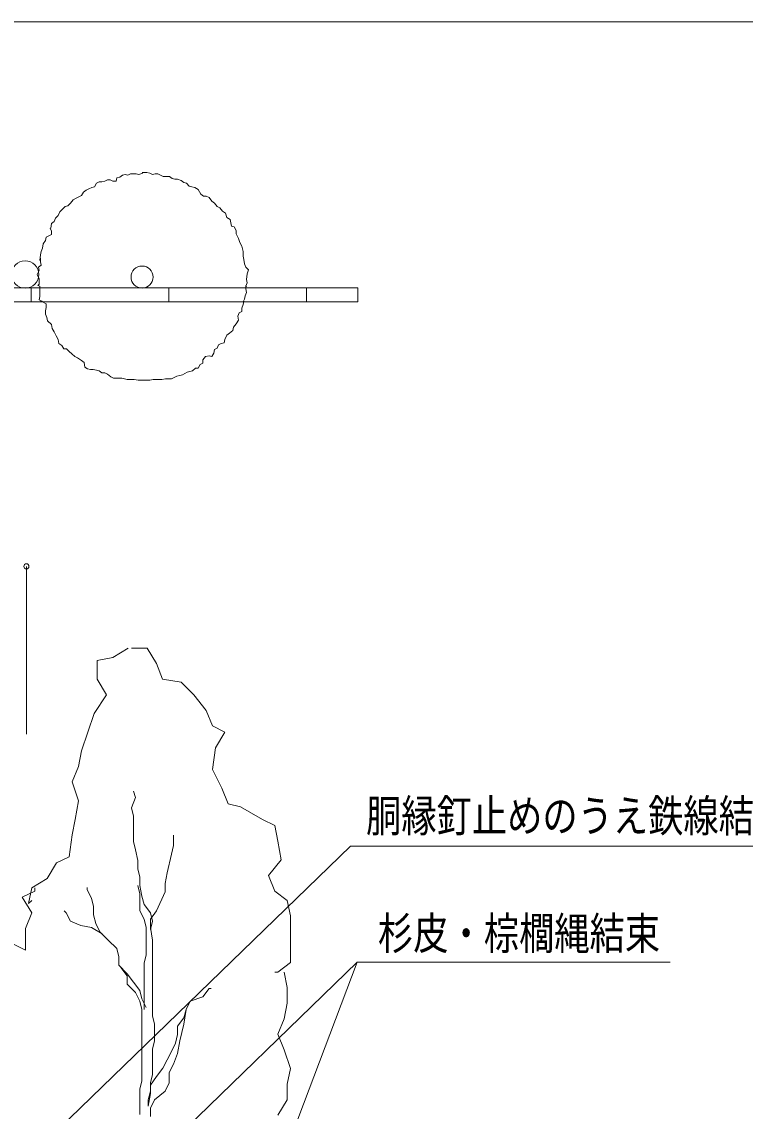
# Model space of a CAD drawing. Units: millimetres on the paper, with parts at other scales. Extents: x 11 to 3029, y 10 to 3833.
# Drawn here: x 109.5 to 162.7, y 110.9 to 191 of the extents above; entities that cross this region are included whole.
import ezdxf
from ezdxf.enums import TextEntityAlignment as Align

# ---------------------------------------------------------------- set-up
doc = ezdxf.new("R2010")
doc.units = ezdxf.units.MM
for name, color, linetype, lineweight in [('_0-0_', 7, 'Continuous', 13), ('寸法', 1, 'Continuous', 13), ('本体', 7, 'Continuous', 13)]:
    doc.layers.add(name, color=color, linetype=linetype, lineweight=lineweight)
doc.styles.add('ＭＳ ゴシック', font='')
doc.styles.get('ＭＳ ゴシック').set_extended_font_data('MS Gothic')

msp = doc.modelspace()

# ---------------------------------------------------------------- linework, layer by layer
at = {"layer": '_0-0_', "color": 6}
msp.add_lwpolyline([(284.557, 190.967), (10.744, 190.967), (10.744, 9.785), (284.557, 9.785)], close=True, dxfattribs=at)
at = {"layer": '寸法'}
msp.add_line((109.869, 138.595), (109.869, 150.933), dxfattribs=at)
for points in [[(111.119, 108.463), (111.477, 108.811), (133.683, 130.366), (166.308, 130.366)], [(118.975, 81.619), (119.152, 82.086), (134.169, 121.822), (157.164, 121.822)], [(119.591, 107.672), (119.95, 108.021), (134.169, 121.822), (148.192, 121.822)]]:
    msp.add_lwpolyline(points, dxfattribs=at)
for start, end in [(0, 180), (180, 0)]:
    msp.add_arc((109.869, 150.933), 0.188, start, end, dxfattribs=at)
at = {"layer": '本体'}
for p, q in [((116.522, 179.492), (116.472, 179.242)), ((116.723, 179.543), (116.522, 179.492)), ((116.923, 179.693), (116.723, 179.543)), ((117.124, 179.743), (116.923, 179.693)), ((117.324, 179.693), (117.124, 179.743)), ((117.524, 179.793), (117.324, 179.693)), ((117.725, 179.793), (117.524, 179.793)), ((117.925, 179.793), (117.725, 179.793)), ((118.126, 179.743), (117.925, 179.793)), ((118.426, 179.843), (118.126, 179.743)), ((118.376, 179.893), (118.526, 179.893)), ((118.526, 179.893), (118.727, 179.893)), ((118.727, 179.893), (118.927, 179.843)), ((118.927, 179.843), (119.128, 179.743)), ((119.128, 179.743), (119.328, 179.793)), ((119.328, 179.793), (119.528, 179.793)), ((119.528, 179.793), (119.729, 179.693)), ((119.729, 179.693), (119.929, 179.593)), ((119.929, 179.593), (120.13, 179.593)), ((120.13, 179.593), (120.38, 179.593)), ((120.38, 179.593), (120.581, 179.442)), ((120.581, 179.442), (120.781, 179.392)), ((114.468, 178.691), (114.268, 178.591)), ((114.668, 178.791), (114.468, 178.691)), ((114.869, 178.841), (114.668, 178.791)), ((115.019, 179.092), (114.869, 178.841)), ((115.22, 179.192), (115.019, 179.092)), ((115.42, 179.192), (115.22, 179.192)), ((115.62, 179.242), (115.42, 179.192)), ((115.821, 179.342), (115.62, 179.242)), ((116.021, 179.342), (115.821, 179.342)), ((116.222, 179.242), (116.021, 179.342)), ((116.472, 179.242), (116.222, 179.242)), ((120.781, 179.392), (120.981, 179.392)), ((120.981, 179.392), (121.232, 179.292)), ((121.232, 179.292), (121.432, 179.142)), ((121.432, 179.142), (121.633, 179.092)), ((121.633, 179.092), (121.833, 178.891)), ((121.833, 178.891), (122.034, 178.841)), ((122.034, 178.841), (122.234, 178.791)), ((122.234, 178.791), (122.485, 178.641)), ((122.485, 178.641), (122.685, 178.29)), ((113.316, 177.889), (113.115, 177.639)), ((113.516, 177.989), (113.316, 177.889)), ((113.717, 178.09), (113.516, 177.989)), ((113.917, 178.19), (113.717, 178.09)), ((114.067, 178.44), (113.917, 178.19)), ((114.268, 178.591), (114.067, 178.44)), ((122.685, 178.29), (122.885, 178.14)), ((122.885, 178.14), (123.086, 178.14)), ((123.086, 178.14), (123.286, 178.039)), ((123.286, 178.039), (123.487, 177.789)), ((112.514, 177.188), (112.314, 176.987)), ((112.714, 177.388), (112.514, 177.188)), ((112.915, 177.438), (112.714, 177.388)), ((113.115, 177.639), (112.915, 177.438)), ((123.487, 177.789), (123.687, 177.639)), ((123.687, 177.639), (123.887, 177.388)), ((123.887, 177.388), (124.088, 177.288)), ((124.088, 177.288), (124.288, 177.037)), ((124.288, 177.037), (124.489, 176.887)), ((111.913, 176.286), (111.712, 176.136)), ((112.013, 176.536), (111.913, 176.286)), ((112.213, 176.737), (112.013, 176.536)), ((112.314, 176.987), (112.213, 176.737)), ((124.489, 176.887), (124.589, 176.587)), ((124.589, 176.587), (124.839, 176.436)), ((124.839, 176.436), (124.889, 176.186)), ((111.612, 175.785), (111.712, 175.584)), ((111.712, 176.136), (111.662, 175.785)), ((111.712, 175.584), (111.712, 175.334)), ((124.889, 176.186), (124.94, 175.935)), ((124.94, 175.935), (125.14, 175.885)), ((125.14, 175.885), (125.29, 175.635)), ((125.29, 175.635), (125.29, 175.384)), ((111.111, 174.632), (111.061, 174.332)), ((111.261, 174.883), (111.111, 174.632)), ((111.312, 175.134), (111.261, 174.883)), ((111.512, 175.234), (111.312, 175.134)), ((111.712, 175.334), (111.512, 175.234)), ((125.29, 175.384), (125.441, 175.033)), ((125.441, 175.033), (125.541, 174.733)), ((125.541, 174.733), (125.691, 174.482)), ((110.911, 173.831), (110.861, 173.43)), ((110.961, 174.081), (110.911, 173.831)), ((111.061, 174.332), (110.961, 174.081)), ((125.691, 174.482), (125.791, 174.081)), ((125.791, 174.081), (125.791, 173.731)), ((110.961, 173.079), (110.76, 172.929)), ((110.911, 173.58), (110.861, 173.48)), ((110.911, 173.33), (110.911, 173.58)), ((110.911, 173.33), (110.961, 173.079)), ((125.791, 173.731), (125.841, 173.48)), ((125.841, 173.48), (125.892, 173.179)), ((125.892, 173.179), (125.992, 172.929)), ((110.811, 172.678), (110.66, 172.378)), ((110.66, 172.378), (110.811, 172.077)), ((110.76, 172.929), (110.811, 172.678)), ((125.992, 172.929), (126.192, 172.729)), ((126.092, 172.428), (126.042, 172.027)), ((126.192, 172.729), (126.092, 172.428)), ((39.434, 171.401), (134.226, 171.401)), ((110.221, 171.401), (110.221, 170.39)), ((110.811, 171.676), (110.71, 171.576)), ((110.71, 171.576), (110.861, 171.526)), ((110.811, 172.077), (110.811, 171.676)), ((110.861, 171.526), (110.861, 171.276)), ((120.333, 171.401), (120.333, 170.39)), ((126.092, 171.777), (125.992, 171.526)), ((125.992, 171.576), (125.992, 171.326)), ((125.992, 171.526), (126.042, 171.476)), ((126.042, 172.027), (126.092, 171.777)), ((130.445, 171.401), (130.445, 170.39)), ((134.226, 171.401), (134.226, 170.39)), ((110.861, 170.775), (110.811, 170.524)), ((110.861, 171.276), (110.861, 171.025)), ((110.861, 171.025), (110.861, 170.775)), ((125.942, 170.825), (125.892, 170.574)), ((126.042, 171.075), (125.942, 170.825)), ((125.992, 171.326), (126.042, 171.075)), ((39.434, 170.39), (134.226, 170.39)), ((110.811, 170.524), (111.011, 170.424)), ((110.911, 170.424), (111.061, 170.374)), ((111.011, 170.424), (111.061, 170.374)), ((111.061, 170.374), (111.312, 170.223)), ((111.312, 169.973), (111.261, 169.722)), ((111.312, 170.223), (111.312, 169.973)), ((125.691, 169.923), (125.791, 170.173)), ((125.691, 169.672), (125.691, 169.923)), ((125.892, 170.574), (125.791, 170.374)), ((125.791, 170.173), (125.841, 170.424)), ((111.261, 169.722), (111.261, 169.472)), ((111.261, 169.472), (111.362, 169.221)), ((111.362, 169.221), (111.412, 168.971)), ((125.29, 168.77), (125.441, 169.021)), ((125.391, 169.322), (125.491, 169.572)), ((125.441, 169.021), (125.391, 169.322)), ((125.491, 169.572), (125.691, 169.672)), ((111.412, 168.971), (111.712, 168.72)), ((111.712, 168.72), (111.762, 168.42)), ((111.762, 168.42), (111.913, 168.169)), ((124.789, 168.069), (125.04, 168.269)), ((125.04, 168.269), (125.09, 168.52)), ((125.09, 168.52), (125.29, 168.77)), ((111.913, 168.169), (112.063, 167.869)), ((112.063, 167.869), (112.213, 167.618)), ((112.213, 167.618), (112.264, 167.317)), ((124.388, 167.368), (124.439, 167.618)), ((124.439, 167.618), (124.589, 167.919)), ((124.589, 167.919), (124.789, 168.069)), ((112.264, 167.317), (112.464, 167.167)), ((112.464, 167.167), (112.614, 166.917)), ((112.614, 166.917), (112.815, 166.917)), ((112.815, 166.917), (113.015, 166.716)), ((113.015, 166.716), (113.215, 166.566)), ((123.487, 166.365), (123.637, 166.616)), ((123.637, 166.616), (123.687, 166.867)), ((123.687, 166.867), (123.887, 166.967)), ((123.887, 166.967), (123.988, 167.217)), ((123.988, 167.217), (124.188, 167.317)), ((124.188, 167.317), (124.388, 167.368)), ((113.215, 166.566), (113.416, 166.365)), ((113.416, 166.365), (113.616, 166.265)), ((113.616, 166.265), (113.917, 166.065)), ((113.917, 166.065), (114.117, 165.915)), ((114.117, 165.915), (114.167, 165.564)), ((122.635, 165.764), (122.835, 165.864)), ((122.835, 166.115), (123.036, 166.365)), ((122.835, 165.864), (122.835, 166.115)), ((123.036, 166.365), (123.286, 166.416)), ((123.286, 166.416), (123.487, 166.365)), ((114.167, 165.564), (114.368, 165.464)), ((114.368, 165.464), (114.568, 165.414)), ((114.568, 165.414), (114.769, 165.414)), ((114.769, 165.414), (115.019, 165.363)), ((115.019, 165.363), (115.22, 165.313)), ((115.22, 165.313), (115.42, 165.163)), ((115.42, 165.163), (115.62, 165.163)), ((115.62, 165.163), (115.821, 165.063)), ((115.821, 165.063), (116.071, 164.862)), ((121.132, 164.963), (121.332, 165.013)), ((121.332, 165.013), (121.683, 165.213)), ((121.683, 165.213), (121.883, 165.263)), ((121.883, 165.263), (122.084, 165.313)), ((122.084, 165.313), (122.284, 165.514)), ((122.284, 165.514), (122.485, 165.514)), ((122.485, 165.514), (122.635, 165.764)), ((116.071, 164.862), (116.272, 164.762)), ((116.272, 164.762), (116.472, 164.762)), ((116.472, 164.762), (116.673, 164.762)), ((116.673, 164.762), (116.873, 164.762)), ((116.873, 164.762), (117.073, 164.712)), ((117.073, 164.712), (117.274, 164.662)), ((117.274, 164.662), (117.524, 164.662)), ((117.524, 164.662), (117.775, 164.662)), ((117.775, 164.662), (118.075, 164.612)), ((118.075, 164.612), (118.276, 164.612)), ((118.276, 164.612), (118.476, 164.612)), ((118.476, 164.612), (118.727, 164.612)), ((118.727, 164.612), (118.927, 164.612)), ((118.927, 164.612), (119.178, 164.662)), ((119.178, 164.662), (119.378, 164.662)), ((119.378, 164.662), (119.629, 164.662)), ((119.629, 164.662), (119.829, 164.662)), ((119.829, 164.662), (120.08, 164.712)), ((120.08, 164.712), (120.33, 164.712)), ((120.33, 164.712), (120.531, 164.712)), ((120.531, 164.712), (120.731, 164.812)), ((120.731, 164.812), (120.931, 164.912)), ((120.931, 164.912), (121.132, 164.963)), ((116.212, 144.24), (115.067, 144.011)), ((117.357, 144.927), (116.212, 144.24)), ((117.586, 144.927), (118.731, 144.927)), ((118.731, 144.927), (119.418, 143.782)), ((115.067, 144.011), (115.067, 142.637)), ((119.418, 143.782), (119.876, 142.637)), ((115.067, 142.637), (115.754, 141.492)), ((119.876, 142.637), (121.25, 142.408)), ((121.25, 142.408), (122.166, 141.492)), ((115.754, 141.492), (114.838, 140.118)), ((122.166, 141.492), (123.082, 140.347)), ((123.082, 140.347), (123.54, 139.202)), ((114.838, 140.118), (114.38, 138.744)), ((114.38, 138.744), (113.922, 137.369)), ((123.54, 139.202), (124.456, 138.744)), ((124.456, 138.744), (123.769, 137.599)), ((113.922, 137.369), (113.693, 136.224)), ((123.769, 137.599), (123.54, 135.995)), ((113.693, 136.224), (113.235, 135.079)), ((123.54, 135.995), (124.227, 134.621)), ((113.235, 135.079), (113.693, 133.705)), ((124.227, 134.621), (124.685, 133.476)), ((117.586, 133.179), (117.895, 133.951)), ((117.895, 133.951), (117.74, 134.414)), ((113.693, 133.705), (113.464, 132.331)), ((117.74, 132.561), (117.586, 133.179)), ((124.685, 133.476), (125.601, 133.247)), ((125.601, 133.247), (127.204, 132.331)), ((113.464, 132.331), (113.235, 131.186)), ((117.74, 131.944), (117.74, 132.561)), ((127.204, 132.331), (128.12, 131.873)), ((117.74, 131.326), (117.74, 131.944)), ((128.12, 131.873), (128.349, 130.728)), ((113.235, 131.186), (113.006, 129.583)), ((117.74, 130.709), (117.74, 131.326)), ((117.895, 130.091), (117.74, 130.709)), ((120.673, 131.017), (120.673, 131.172)), ((120.673, 130.4), (120.673, 131.017)), ((128.349, 130.728), (128.578, 129.354)), ((118.049, 129.319), (117.895, 130.091)), ((120.21, 128.393), (120.519, 129.782)), ((120.519, 129.782), (120.673, 130.4)), ((112.09, 129.125), (111.403, 127.98)), ((113.006, 129.583), (112.09, 129.125)), ((118.049, 128.702), (118.049, 129.319)), ((128.578, 129.354), (127.662, 128.209)), ((118.203, 128.084), (118.049, 128.702)), ((120.056, 127.621), (120.21, 128.393)), ((127.662, 128.209), (128.12, 127.064)), ((111.403, 127.98), (110.258, 127.293)), ((118.049, 127.467), (118.203, 126.849)), ((118.203, 127.467), (118.203, 128.084)), ((118.358, 126.695), (118.203, 127.467)), ((120.056, 127.004), (120.056, 127.621)), ((109.571, 126.606), (110.487, 127.064)), ((110.258, 125.461), (109.571, 126.606)), ((110.258, 127.293), (110.029, 126.148)), ((110.487, 127.064), (110.487, 127.293)), ((114.344, 127.158), (114.344, 127.313)), ((114.653, 126.541), (114.344, 127.158)), ((118.203, 126.849), (118.203, 126.232)), ((118.512, 126.078), (118.358, 126.695)), ((119.438, 125.614), (120.056, 127.004)), ((128.12, 127.064), (129.036, 126.377)), ((110.029, 126.148), (110.258, 126.377)), ((114.807, 125.923), (114.653, 126.541)), ((114.807, 125.306), (114.807, 125.923)), ((118.203, 126.232), (118.203, 125.614)), ((118.975, 125.46), (118.512, 126.078)), ((129.036, 126.377), (129.265, 125.232)), ((109.8, 124.316), (110.258, 125.461)), ((112.8, 125.46), (112.646, 125.614)), ((113.109, 124.843), (112.8, 125.46)), ((114.962, 124.688), (114.807, 125.306)), ((118.203, 125.614), (118.512, 124.997)), ((118.512, 124.997), (118.666, 124.379)), ((118.975, 124.997), (119.438, 125.614)), ((119.13, 124.843), (118.975, 125.46)), ((118.975, 124.379), (118.975, 124.997)), ((129.265, 125.232), (129.265, 124.087)), ((109.8, 122.942), (109.8, 124.316)), ((113.881, 124.534), (113.109, 124.843)), ((114.653, 124.379), (113.881, 124.534)), ((115.425, 123.916), (114.653, 124.379)), ((115.27, 124.071), (114.962, 124.688)), ((118.666, 124.379), (118.666, 123.762)), ((118.975, 124.225), (119.13, 124.843)), ((119.13, 123.453), (118.975, 124.379)), ((115.888, 123.453), (115.27, 124.071)), ((116.505, 122.836), (115.888, 123.453)), ((118.666, 123.762), (118.666, 123.145)), ((119.13, 122.527), (119.13, 123.453)), ((129.265, 124.087), (129.265, 122.942)), ((108.884, 123.171), (109.8, 122.713)), ((109.8, 122.713), (109.8, 122.942)), ((116.66, 122.218), (116.505, 122.836)), ((118.666, 123.145), (118.666, 122.373)), ((129.265, 122.942), (129.265, 121.797)), ((116.66, 121.601), (116.66, 122.218)), ((118.666, 122.373), (118.512, 121.755)), ((118.512, 121.755), (118.512, 121.138)), ((119.13, 121.91), (119.13, 122.527)), ((119.13, 121.292), (119.13, 121.91)), ((129.265, 121.797), (128.349, 121.11)), ((117.277, 120.983), (116.66, 121.601)), ((116.814, 121.446), (117.277, 120.829)), ((117.74, 120.366), (117.277, 120.983)), ((118.512, 121.138), (118.512, 120.52)), ((119.13, 120.52), (119.13, 121.292)), ((128.349, 121.11), (128.12, 121.11)), ((128.807, 121.11), (129.036, 119.965)), ((117.277, 120.829), (117.277, 120.211)), ((117.277, 120.211), (117.895, 119.594)), ((118.203, 119.748), (117.74, 120.366)), ((118.512, 120.52), (118.512, 119.903)), ((119.13, 119.903), (119.13, 120.52)), ((117.895, 119.594), (118.203, 118.976)), ((118.358, 119.131), (118.203, 119.748)), ((118.512, 119.903), (118.512, 119.285)), ((119.13, 119.285), (119.13, 119.903)), ((122.835, 119.285), (123.298, 119.903)), ((123.298, 119.903), (123.452, 119.903)), ((129.036, 119.965), (129.036, 118.82)), ((118.203, 118.976), (118.358, 118.359)), ((118.666, 118.513), (118.358, 119.131)), ((118.512, 119.285), (118.512, 118.668)), ((118.512, 118.668), (118.512, 118.359)), ((119.13, 118.513), (119.13, 119.285)), ((121.6, 118.359), (121.908, 118.976)), ((121.908, 118.976), (122.835, 119.285)), ((129.036, 118.82), (128.807, 117.675)), ((118.358, 118.359), (118.358, 117.742)), ((118.358, 117.742), (118.358, 117.124)), ((119.13, 117.896), (119.13, 118.513)), ((119.284, 117.278), (119.13, 117.896)), ((121.445, 117.742), (120.982, 117.124)), ((121.6, 118.359), (121.445, 117.742)), ((121.445, 117.278), (121.6, 118.359)), ((118.358, 117.124), (118.358, 116.507)), ((119.284, 116.661), (119.284, 117.278)), ((120.982, 117.124), (120.982, 116.507)), ((121.291, 116.661), (121.445, 117.278)), ((128.807, 117.675), (128.349, 116.53)), ((118.358, 116.507), (118.358, 115.889)), ((119.284, 116.043), (119.284, 116.661)), ((120.982, 116.507), (120.828, 115.889)), ((121.136, 116.043), (121.291, 116.661)), ((128.349, 116.53), (128.807, 115.385)), ((118.358, 115.889), (118.358, 115.272)), ((119.13, 115.426), (119.284, 116.043)), ((119.13, 114.808), (119.13, 115.426)), ((120.828, 115.889), (120.519, 115.272)), ((120.982, 115.117), (121.136, 116.043)), ((128.807, 115.385), (129.265, 114.011)), ((118.358, 115.272), (118.358, 114.5)), ((119.13, 114.191), (119.13, 114.808)), ((120.21, 114.654), (119.901, 114.037)), ((120.519, 115.272), (120.21, 114.654)), ((120.673, 114.345), (120.982, 115.117)), ((118.358, 114.5), (118.358, 113.882)), ((118.358, 113.882), (118.358, 113.11)), ((119.13, 113.573), (119.13, 114.191)), ((119.901, 114.037), (119.438, 113.419)), ((120.365, 113.728), (120.673, 114.345)), ((129.265, 114.011), (129.036, 112.866)), ((118.358, 113.11), (118.203, 112.493)), ((118.975, 112.956), (119.13, 113.573)), ((119.438, 113.419), (118.975, 112.802)), ((118.975, 112.339), (118.975, 112.956)), ((120.056, 112.339), (120.365, 112.956)), ((120.365, 112.956), (120.365, 113.728)), ((118.203, 112.493), (118.203, 111.875)), ((118.821, 111.721), (118.975, 112.339)), ((118.975, 112.184), (118.821, 111.258)), ((118.975, 112.802), (118.975, 112.184)), ((119.284, 111.721), (120.056, 112.339)), ((129.036, 112.866), (129.036, 111.721)), ((118.203, 111.875), (118.203, 111.258)), ((118.821, 111.258), (118.821, 111.721)), ((118.975, 111.104), (119.284, 111.721)), ((129.036, 111.721), (128.349, 110.575)), ((118.203, 111.258), (118.203, 110.64)), ((118.975, 110.486), (118.975, 111.104))]:
    msp.add_line(p, q, dxfattribs=at)
for centre, radius in [((109.774, 172.388), 1.011), ((118.371, 172.199), 0.809)]:
    msp.add_circle(centre, radius, dxfattribs=at)

# ---------------------------------------------------------------- texts
at = {"layer": '_0-0_', "color": 3, "style": 'ＭＳ ゴシック', "width": 0.8}
for s, p in [('胴縁釘止めのうえ鉄線結束', (134.821, 130.699)), ('杉皮・棕櫚縄結束', (135.697, 122.055))]:
    msp.add_text(s, height=2.374, dxfattribs=at).set_placement(p, align=Align.BOTTOM_LEFT)

doc.saveas('drawing.dxf')
